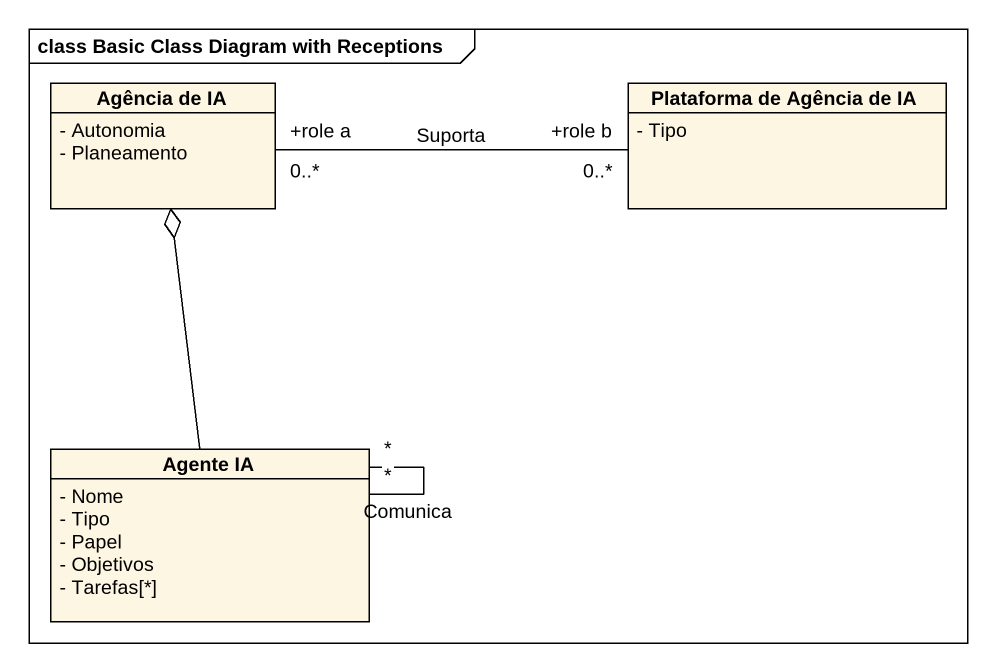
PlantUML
@startuml
mainframe class Basic Class Diagram with Receptions
hide circle
hide empty members
skinparam classAttributeIconSize 0
class "Agência de IA" as Agência_de_IA {
  - Autonomia
  - Planeamento
}
class "Plataforma de Agência de IA" as Plataforma_de_Agência_de_IA {
  - Tipo
}
class "Agente IA" as Agente_IA {
  - Nome
  - Tipo
  - Papel
  - Objetivos
  - Tarefas[*]
}
Agência_de_IA "+role a\n0..*" -right- "+role b\n0..*" Plataforma_de_Agência_de_IA : Suporta
Agente_IA -up-o Agência_de_IA
Agente_IA "*" -- "*" Agente_IA : Comunica
@enduml
